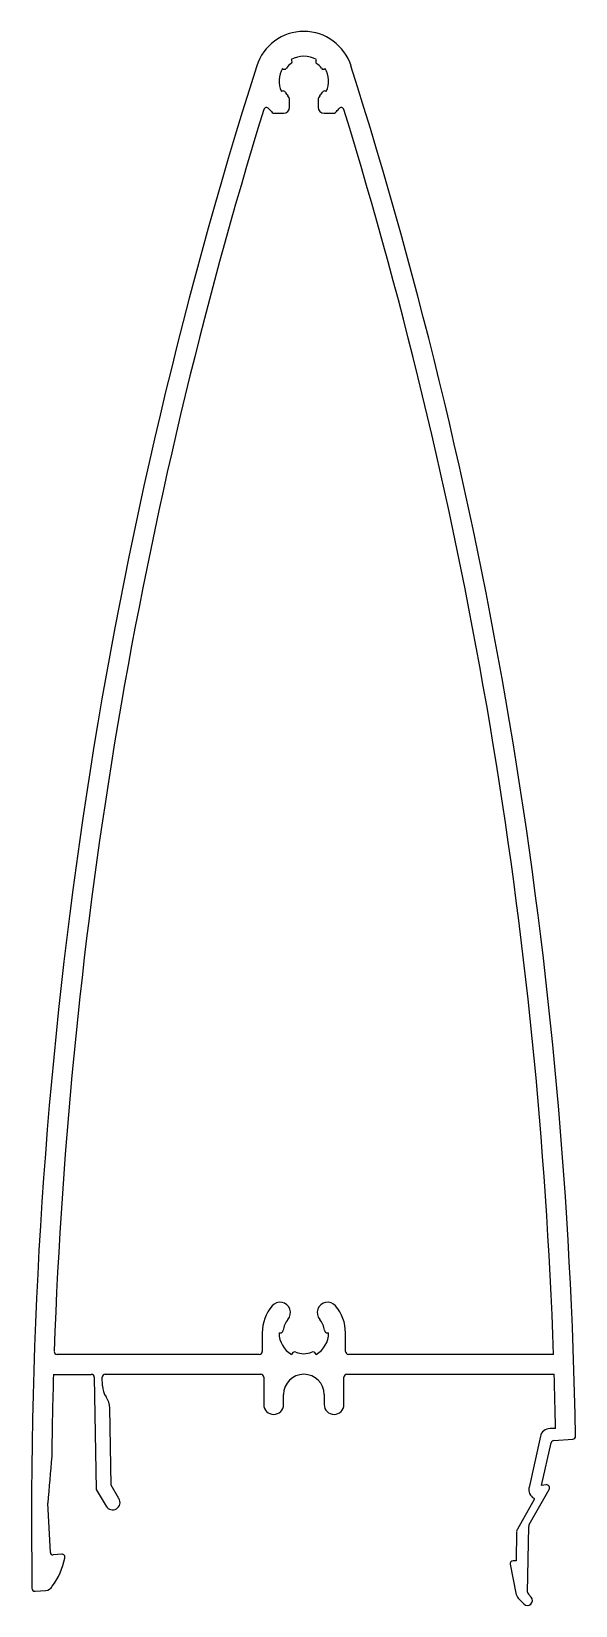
# Model space of a CAD drawing. Extents: x 625 to 680, y 706 to 865.
import ezdxf

# ---------------------------------------------------------------- set-up
doc = ezdxf.new("R2010")
doc.units = 0
doc.layers.get('0').update_dxf_attribs({"linetype": 'CONTINUOUS'})

msp = doc.modelspace()

# ---------------------------------------------------------------- linework, layer by layer
for p, q in [((650.01, 860.93), (650.02, 860.92)), ((650.91, 861.8), (650.9, 861.81)), ((653.44, 861.81), (653.43, 861.8)), ((654.31, 860.92), (654.32, 860.93)), ((649.97, 858.63), (649.9, 858.6)), ((650.73, 857.03), (650.73, 857.74)), ((653.6, 857.74), (653.6, 857.03)), ((654.43, 858.6), (654.36, 858.63)), ((649.16, 856.41), (650.1, 856.41)), ((654.23, 856.41), (655.18, 856.41)), ((647.97, 733.37), (647.97, 731.5)), ((649.67, 733.37), (649.79, 733.37)), ((654.55, 733.37), (654.67, 733.37)), ((656.37, 731.5), (656.37, 733.37)), ((647.67, 731.2), (627.26, 731.2)), ((650.98, 731.31), (650.92, 731.2)), ((653.42, 731.2), (653.36, 731.31)), ((677.38, 731.2), (656.67, 731.2)), ((626.89, 729.19), (630.71, 729.19)), ((631.01, 728.9), (631.21, 717.57)), ((631.83, 728.03), (631.81, 728.9)), ((632.11, 729.2), (647.82, 729.2)), ((648.12, 728.9), (648.12, 726.15)), ((656.22, 726.15), (656.22, 728.9)), ((656.52, 729.2), (677.45, 729.2)), ((632.7, 718), (632.57, 725.78)), ((650.12, 726.15), (650.12, 727.15)), ((654.22, 727.15), (654.22, 726.15)), ((676.05, 722.94), (674.9, 717.79)), ((677.58, 723.72), (677.02, 723.72)), ((677.4, 722.51), (679.32, 722.66)), ((676.17, 717.98), (677.13, 722.28)), ((633.5, 716.66), (632.7, 718)), ((676.64, 718.06), (676.17, 717.98)), ((626.58, 711.21), (626.31, 716.18)), ((631.21, 717.57), (632.22, 715.89)), ((675.43, 716.56), (673.72, 713.56)), ((674.93, 714.06), (676.93, 717.57)), ((673.65, 713.32), (673.6, 710.38)), ((674.75, 707.21), (674.88, 713.85)), ((627.74, 711.04), (626.85, 710.97)), ((673, 710.03), (673.57, 707.11)), ((673.6, 710.38), (673.3, 710.38)), ((625.04, 707.31), (626.11, 707.39)), ((673.82, 706.62), (674.37, 706.03)), ((675.1, 706.71), (674.83, 707))]:
    msp.add_line(p, q)
for centre, radius, start, end in [((652.17, 859.66), 5, 17.6406, 162.3594), ((1108.15, 714.66), 483.48, 162.3594, 180.8357), ((652.17, 859.66), 2.5, 149.4775, 205), ((650.2, 861.09), 0.25, 225, 323.8499), ((652.17, 859.66), 2.19, 126.1501, 143.8499), ((650.73, 861.63), 0.25, 306.1501, 45), ((652.17, 859.66), 2.5, 59.4775, 120.5225), ((653.61, 861.63), 0.25, 135, 233.8499), ((652.17, 859.66), 2.19, 36.1501, 53.8499), ((654.14, 861.09), 0.25, 216.1501, 315), ((652.17, 859.66), 2.5, 335, 30.5225), ((196.18, 714.66), 483.48, 0.985, 17.6406), ((650.08, 858.41), 0.25, 30.8868, 115), ((652.17, 859.66), 2.19, 210.8868, 222.8334), ((650.1, 857.74), 0.625, 0, 42.8334), ((654.23, 857.74), 0.625, 137.1666, 180), ((652.17, 859.66), 2.19, 317.1666, 329.1132), ((654.26, 858.41), 0.25, 65, 149.1132), ((1108.15, 714.66), 481.48, 162.8333, 177.9935), ((648.4, 856.68), 0.3, 38.3678, 162.8333), ((652.17, 859.66), 4.5, 218.3678, 224.8933), ((649.16, 856.66), 0.25, 224.8933, 270), ((650.1, 857.03), 0.625, 270, 0), ((654.23, 857.03), 0.625, 180, 270), ((655.18, 856.66), 0.25, 270, 315.1067), ((652.17, 859.66), 4.5, 315.1067, 321.6322), ((655.93, 856.68), 0.3, 17.1667, 141.6322), ((196.18, 714.66), 481.48, 1.9695, 17.1667), ((652.17, 733.37), 4.2, 139.4709, 180), ((649.77, 735.41), 1.05, 319.2097, 139.4684), ((654.56, 735.41), 1.05, 40.5316, 220.7903), ((652.17, 733.37), 4.2, 0, 40.5291), ((649.79, 733.67), 0.3, 270, 352.8192), ((652.17, 733.37), 2.1, 139.6027, 172.8192), ((652.17, 733.37), 2.1, 7.1808, 40.3973), ((654.55, 733.67), 0.3, 187.1808, 270), ((652.17, 733.37), 2.5, 180, 240.0004), ((652.17, 733.37), 2.5, 299.9996, 0), ((627.26, 731.5), 0.3, 177.9935, 270), ((647.67, 731.5), 0.3, 270, 360), ((651.24, 731.16), 0.3, 67.1812, 150.0003), ((652.17, 733.37), 2.1, 247.1812, 292.8188), ((653.1, 731.16), 0.3, 29.9997, 112.8188), ((656.67, 731.5), 0.3, 180, 270), ((1108.15, 714.66), 481.48, 178.2697, 179.2547), ((630.71, 728.89), 0.3, 1, 90), ((632.11, 728.9), 0.3, 90, 181), ((647.82, 728.9), 0.3, 0, 90), ((652.17, 727.15), 2.05, 0, 180), ((656.52, 728.9), 0.3, 90, 180), ((196.18, 714.66), 481.48, 1.0788, 1.7314), ((633.83, 728.07), 2, 181, 215.4115), ((630.57, 725.75), 2, 1, 35.4115), ((649.12, 726.15), 1, 180, 0), ((655.22, 726.15), 1, 180, 0), ((677.02, 722.72), 1, 90, 167.4256), ((677.42, 722.22), 0.3, 94.4145, 167.4256), ((679.3, 722.96), 0.3, 274.4145, 0.985), ((1731.68, 625.65), 1109.07, 175.07211, 175.31752), ((675.87, 717.57), 1, 167.4256, 241.3261), ((676.64, 717.73), 0.333, 331.493, 90), ((632.86, 716.28), 0.75, 211, 31), ((675.34, 716.6), 0.1, 330.2048, 61.3261), ((674.15, 713.32), 0.5, 150.2048, 179.0506), ((675.38, 713.85), 0.5, 155.5412, 180.0185), ((626.83, 711.22), 0.25, 182.1477, 274.4145), ((620.99, 712.08), 7.19, 323.5263, 348.6098), ((627.76, 710.75), 0.292, 342.386, 94.4145), ((673.3, 710.08), 0.3, 90, 191.0152), ((625.02, 707.61), 0.3, 180.8357, 274.4145), ((626.05, 708.22), 0.833, 274.4145, 329.8442), ((674.55, 707.3), 1, 191.0152, 222.826), ((674.74, 706.37), 0.5, 222.826, 42.826), ((675.05, 707.21), 0.3, 178.895, 222.826)]:
    msp.add_arc(centre, radius, start, end)

doc.saveas('drawing.dxf')
